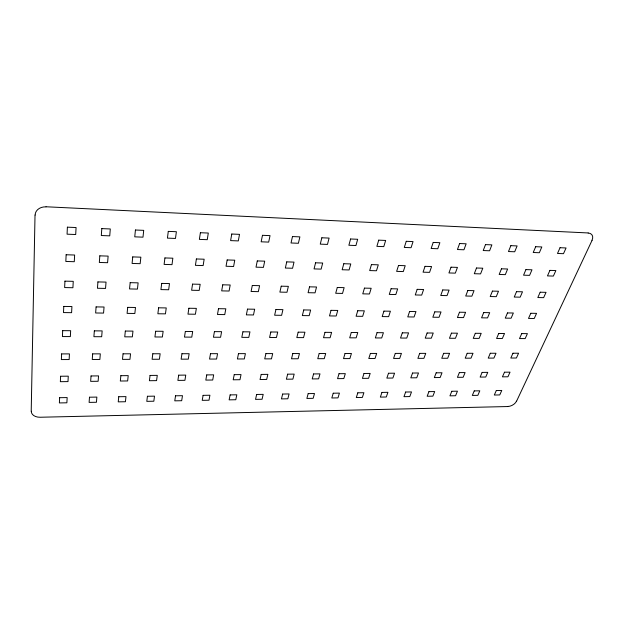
<?xml version="1.0" encoding="UTF-8"?>
<svg xmlns="http://www.w3.org/2000/svg" width="624" height="624" viewBox="0 0 624 624"><rect width="100%" height="100%" fill="white"/><g stroke="black" fill="none" stroke-linecap="round" stroke-linejoin="round"><path stroke-width="0.94" d="M31.208 411.263L35.022 215.038M516.578 401.162L592.09 240.287M507.733 406.544L40.139 417.245A8.884 6.061 -3.6 0 1 31.309 411.263M46.028 206.77L588.198 232.955M35.147 215.038A10.491 8.502 4.5 0 1 46.02 206.872M588.159 233.033A8.549 5.702 -36.1 0 1 592.012 240.287M516.5 401.17A7.207 4.446 -27.4 0 1 507.764 406.489M59.631 397.699L59.389 402.932L66.877 402.8L67.15 397.574L59.631 397.699M60.606 376.241L60.356 381.685L67.993 381.599L68.273 376.171L60.606 376.241M61.62 353.909L61.363 359.572L69.147 359.549L69.443 353.894L61.62 353.909M62.681 330.658L62.416 336.562L70.348 336.593L70.66 330.704L62.681 330.658M63.781 306.423L63.5 312.577L71.604 312.679L71.924 306.54L63.781 306.423M64.935 281.143L64.639 287.563L72.914 287.742L73.25 281.338L64.935 281.143M66.136 254.756L65.832 261.456L74.279 261.713L74.63 255.029L66.136 254.756M67.384 227.175L67.072 234.179L75.707 234.523L76.073 227.534L67.384 227.175M89.489 397.207L89.115 402.394L96.447 402.262L96.86 397.09L89.489 397.207M91.042 375.96L90.652 381.35L98.124 381.272L98.553 375.898L91.042 375.96M92.656 353.863L92.251 359.471L99.871 359.447L100.316 353.855L92.656 353.863M94.341 330.86L93.912 336.695L101.681 336.734L102.149 330.907L94.341 330.86M96.088 306.899L95.644 312.983L103.568 313.076L104.052 307.016L96.088 306.899M97.913 281.915L97.453 288.257L105.542 288.428L106.041 282.103L97.913 281.915M99.817 255.84L99.333 262.462L107.593 262.712L108.124 256.105L99.817 255.84M101.806 228.61L101.306 235.529L109.738 235.856L110.292 228.961L101.806 228.61M118.747 396.731L118.24 401.864L125.424 401.739L125.978 396.614L118.747 396.731M120.853 375.695L120.323 381.03L127.647 380.944L128.216 375.625L120.853 375.695M123.045 353.816L122.491 359.369L129.948 359.338L130.541 353.808L123.045 353.816M125.323 331.055L124.745 336.835L132.35 336.866L132.967 331.11L125.323 331.055M127.694 307.359L127.093 313.373L134.846 313.474L135.486 307.476L127.694 307.359M130.166 282.664L129.535 288.935L137.444 289.099L138.115 282.851L130.166 282.664M132.74 256.901L132.085 263.445L140.158 263.687L140.852 257.166L132.74 256.901M135.431 230.006L134.745 236.839L142.99 237.167L143.715 230.357L135.431 230.006M147.428 396.263L146.788 401.349L153.832 401.216L154.51 396.146L147.428 396.263M150.064 375.422L149.393 380.71L156.569 380.632L157.271 375.359L150.064 375.422M152.802 353.769L152.108 359.268L159.416 359.237L160.15 353.761L152.802 353.769M155.649 331.25L154.931 336.968L162.373 336.999L163.137 331.297L155.649 331.25M158.613 307.811L157.864 313.763L165.454 313.856L166.241 307.928L158.613 307.811M161.702 283.397L160.922 289.598L168.659 289.762L169.478 283.577L161.702 283.397M164.923 257.938L164.104 264.404L171.998 264.646L172.856 258.196L164.923 257.938M168.285 231.379L167.427 238.126L175.484 238.446L176.381 231.715L168.285 231.379M175.539 395.803L174.775 400.842L181.685 400.717L182.481 395.686L175.539 395.803M178.682 375.164L177.887 380.398L184.922 380.32L185.749 375.102L178.682 375.164M181.951 353.73L181.124 359.167L188.284 359.143L189.142 353.714L181.951 353.73M185.344 331.445L184.486 337.093L191.779 337.132L192.676 331.492L185.344 331.445M188.877 308.256L187.98 314.137L195.413 314.231L196.349 308.365L188.877 308.256M192.559 284.115L191.623 290.246L199.196 290.402L200.171 284.294L192.559 284.115M196.388 258.96L195.421 265.348L203.135 265.574L204.149 259.21L196.388 258.96M200.39 232.721L199.376 239.382L207.246 239.694L208.307 233.048L200.39 232.721M203.104 395.351L202.215 400.343L208.993 400.218L209.914 395.234L203.104 395.351M206.739 374.907L205.819 380.094L212.714 380.016L213.665 374.845L206.739 374.907M210.506 353.683L209.555 359.065L216.575 359.042L217.558 353.675L210.506 353.683M214.43 331.633L213.439 337.225L220.584 337.256L221.606 331.672L214.43 331.633M218.509 308.693L217.472 314.512L224.749 314.605L225.818 308.802L218.509 308.693M222.752 284.817L221.676 290.878L229.086 291.034L230.194 284.989L222.752 284.817M227.167 259.951L226.044 266.261L233.602 266.495L234.757 260.192L227.167 259.951M231.777 234.023L230.607 240.614L238.306 240.911L239.515 234.351L231.777 234.023M230.139 394.906L229.133 399.851L235.786 399.734L236.816 394.797L230.139 394.906M234.234 374.657L233.197 379.79L239.959 379.72L241.028 374.595L234.234 374.657M238.493 353.644L237.416 358.972L244.296 358.948L245.404 353.636L238.493 353.644M242.915 331.812L241.8 337.35L248.797 337.381L249.951 331.859L242.915 331.812M247.517 309.114L246.347 314.87L253.477 314.964L254.67 309.223L247.517 309.114M252.299 285.503L251.082 291.494L258.344 291.65L259.592 285.675L252.299 285.503M257.283 260.926L256.012 267.166L263.406 267.384L264.701 261.16L257.283 260.926M262.47 235.31L261.152 241.808L268.679 242.104L270.036 235.622L262.47 235.31M256.651 394.469L255.536 399.376L262.057 399.251L263.195 394.36L256.651 394.469M261.199 374.416L260.044 379.501L266.682 379.423L267.86 374.353L261.199 374.416M265.925 353.605L264.724 358.878L271.471 358.855L272.696 353.59L265.925 353.605M270.832 331.991L269.584 337.467L276.448 337.498L277.719 332.038L270.832 331.991M275.925 309.535L274.63 315.229L281.611 315.315L282.937 309.637L275.925 309.535M281.229 286.182L279.88 292.102L286.985 292.258L288.366 286.346L281.229 286.182M286.744 261.877L285.34 268.039L292.578 268.258L294.005 262.111L286.744 261.877M292.484 236.558L291.026 242.986L298.397 243.274L299.887 236.87L292.484 236.558M282.664 394.048L281.44 398.9L287.843 398.783L289.084 393.939L282.664 394.048M287.648 374.174L286.385 379.213L292.89 379.135L294.177 374.111L287.648 374.174M292.812 353.558L291.502 358.784L298.116 358.761L299.458 353.551L292.812 353.558M298.178 332.163L296.821 337.592L303.545 337.623L304.933 332.21L298.178 332.163M303.755 309.941L302.344 315.58L309.184 315.666L310.627 310.042L303.755 309.941M309.551 286.837L308.077 292.703L315.042 292.843L316.54 287.001L309.551 286.837M315.58 262.805L314.051 268.905L321.134 269.116L322.694 263.032L315.58 262.805M321.851 237.783L320.26 244.132L327.475 244.421L329.098 238.087L321.851 237.783M308.186 393.627L306.868 398.44L313.147 398.323L314.488 393.526L308.186 393.627M313.583 373.94L312.218 378.924L318.599 378.854L319.987 373.877L313.583 373.94M319.184 353.519L317.764 358.699L324.246 358.675L325.697 353.512L319.184 353.519M324.995 332.335L323.521 337.709L330.112 337.74L331.609 332.381L324.995 332.335M331.024 310.339L329.495 315.916L336.196 316.001L337.756 310.44L331.024 310.339M337.288 287.485L335.704 293.28L342.521 293.428L344.136 287.641L337.288 287.485M343.808 263.718L342.155 269.747L349.089 269.958L350.774 263.944L343.808 263.718M350.594 238.984L348.871 245.255L355.93 245.536L357.677 239.281L350.594 238.984M333.232 393.214L331.812 397.987L337.982 397.87L339.425 393.112L333.232 393.214M339.027 373.706L337.561 378.651L343.824 378.581L345.314 373.651L339.027 373.706M345.041 353.48L343.52 358.605L349.877 358.589L351.429 353.473L345.041 353.48M351.273 332.506L349.697 337.826L356.156 337.849L357.763 332.545L351.273 332.506M357.747 310.736L356.101 316.251L362.677 316.337L364.338 310.83L357.747 310.736M364.463 288.116L362.762 293.849L369.439 293.99L371.171 288.272L364.463 288.116M371.452 264.607L369.681 270.574L376.475 270.777L378.277 264.826L371.452 264.607M378.721 240.154L376.873 246.363L383.783 246.628L385.655 240.443L378.721 240.154M357.817 392.816L356.304 397.543L362.357 397.433L363.893 392.714L357.817 392.816M364.003 373.48L362.435 378.378L368.581 378.308L370.165 373.425L364.003 373.48M370.406 353.441L368.784 358.519L375.024 358.496L376.67 353.434L370.406 353.441M377.044 332.67L375.359 337.935L381.701 337.966L383.409 332.709L377.044 332.67M383.939 311.119L382.192 316.579L388.627 316.664L390.406 311.212L383.939 311.119M391.092 288.74L389.275 294.411L395.819 294.551L397.667 288.889L391.092 288.74M398.525 265.481L396.638 271.378L403.291 271.58L405.21 265.699L398.525 265.481M406.255 241.301L404.297 247.439L411.06 247.705L413.049 241.589L406.255 241.301M381.958 392.418L380.351 397.106L386.295 396.997L387.917 392.317L381.958 392.418M388.502 373.253L386.849 378.113L392.878 378.043L394.563 373.199L388.502 373.253M395.288 353.41L393.572 358.433L399.695 358.418L401.435 353.395L395.288 353.41M402.316 332.834L400.538 338.044L406.754 338.075L408.564 332.873L402.316 332.834M409.617 311.493L407.768 316.906L414.079 316.984L415.958 311.587L409.617 311.493M417.183 289.341L415.264 294.957L421.684 295.097L423.626 289.497L417.183 289.341M425.045 266.339L423.056 272.173L429.569 272.368L431.59 266.549L425.045 266.339M433.22 242.424L431.145 248.492L437.775 248.75L439.873 242.705L433.22 242.424M405.655 392.028L403.97 396.677L409.804 396.568L411.512 391.934L405.655 392.028M412.558 373.035L410.81 377.848L416.731 377.785L418.501 372.98L412.558 373.035M419.702 353.371L417.893 358.355L423.907 358.332L425.74 353.363L419.702 353.371M427.112 332.99L425.233 338.153L431.34 338.185L433.235 333.029L427.112 332.99M434.795 311.86L432.845 317.218L439.039 317.296L441.012 311.953L434.795 311.86M442.759 289.942L440.739 295.495L447.034 295.628L449.077 290.09L442.759 289.942M451.035 267.181L448.937 272.953L455.325 273.14L457.447 267.384L451.035 267.181M459.631 243.532L457.447 249.53L463.944 249.779L466.144 243.797L459.631 243.532M428.93 391.646L427.159 396.256L432.892 396.146L434.686 391.552L428.93 391.646M436.176 372.824L434.335 377.59L440.154 377.528L442.01 372.77L436.176 372.824M443.672 353.332L441.769 358.27L447.673 358.254L449.592 353.324L443.672 353.332M451.433 333.146L449.467 338.263L455.458 338.286L457.447 333.185L451.433 333.146M459.49 312.226L457.447 317.53L463.523 317.6L465.59 312.312L459.49 312.226M467.836 290.527L465.722 296.026L471.884 296.15L474.029 290.667L467.836 290.527M476.502 268L474.302 273.71L480.566 273.897L482.789 268.203L476.502 268M485.503 244.608L483.218 250.536L489.583 250.786L491.884 244.873L485.503 244.608M451.792 391.271L449.943 395.842L455.575 395.741L457.447 391.178L451.792 391.271M459.358 372.614L457.447 377.333L463.156 377.27L465.091 372.559L459.358 372.614M467.197 353.301L465.208 358.192L471.003 358.168L473.008 353.293L467.197 353.301M475.309 333.302L473.249 338.364L479.123 338.395L481.205 333.341L475.309 333.302M483.709 312.577L481.58 317.827L487.539 317.905L489.692 312.671L483.709 312.577M492.422 291.096L490.214 296.54L496.267 296.665L498.498 291.236L492.422 291.096M501.462 268.804L499.177 274.459L505.315 274.638L507.632 269.006L501.462 268.804M510.853 245.661L508.474 251.534L514.706 251.776L517.109 245.926L510.853 245.661M474.248 390.905L472.321 395.429L477.851 395.335L479.801 390.811L474.248 390.905M482.134 372.403L480.137 377.091L485.745 377.029L487.765 372.356L482.134 372.403M490.285 353.262L488.225 358.114L493.912 358.09L495.994 353.254L490.285 353.262M498.732 333.45L496.595 338.473L502.359 338.497L504.52 333.489L498.732 333.45M507.476 312.928L505.261 318.131L511.111 318.201L513.349 313.014L507.476 312.928M516.539 291.658L514.246 297.047L520.174 297.172L522.499 291.798L516.539 291.658M525.938 269.599L523.559 275.184L529.581 275.371L531.983 269.794L525.938 269.599M535.696 246.698L533.224 252.502L539.331 252.743L541.827 246.956L535.696 246.698M496.314 390.538L494.309 395.031L499.754 394.937L501.774 390.452L496.314 390.538M504.504 372.2L502.429 376.841L507.944 376.787L510.034 372.154L504.504 372.2M512.967 353.231L510.822 358.036L516.407 358.012L518.575 353.223L512.967 353.231M521.726 333.598L519.511 338.567L525.174 338.598L527.413 333.637L521.726 333.598M530.798 313.271L528.497 318.419L534.238 318.49L536.562 313.357L530.798 313.271M540.197 292.211L537.818 297.547L543.637 297.664L546.039 292.344L540.197 292.211M549.939 270.371L547.466 275.902L553.379 276.081L555.867 270.559L549.939 270.371M560.048 247.712L557.489 253.461L563.48 253.695L566.062 247.97L560.048 247.712"/></g></svg>
